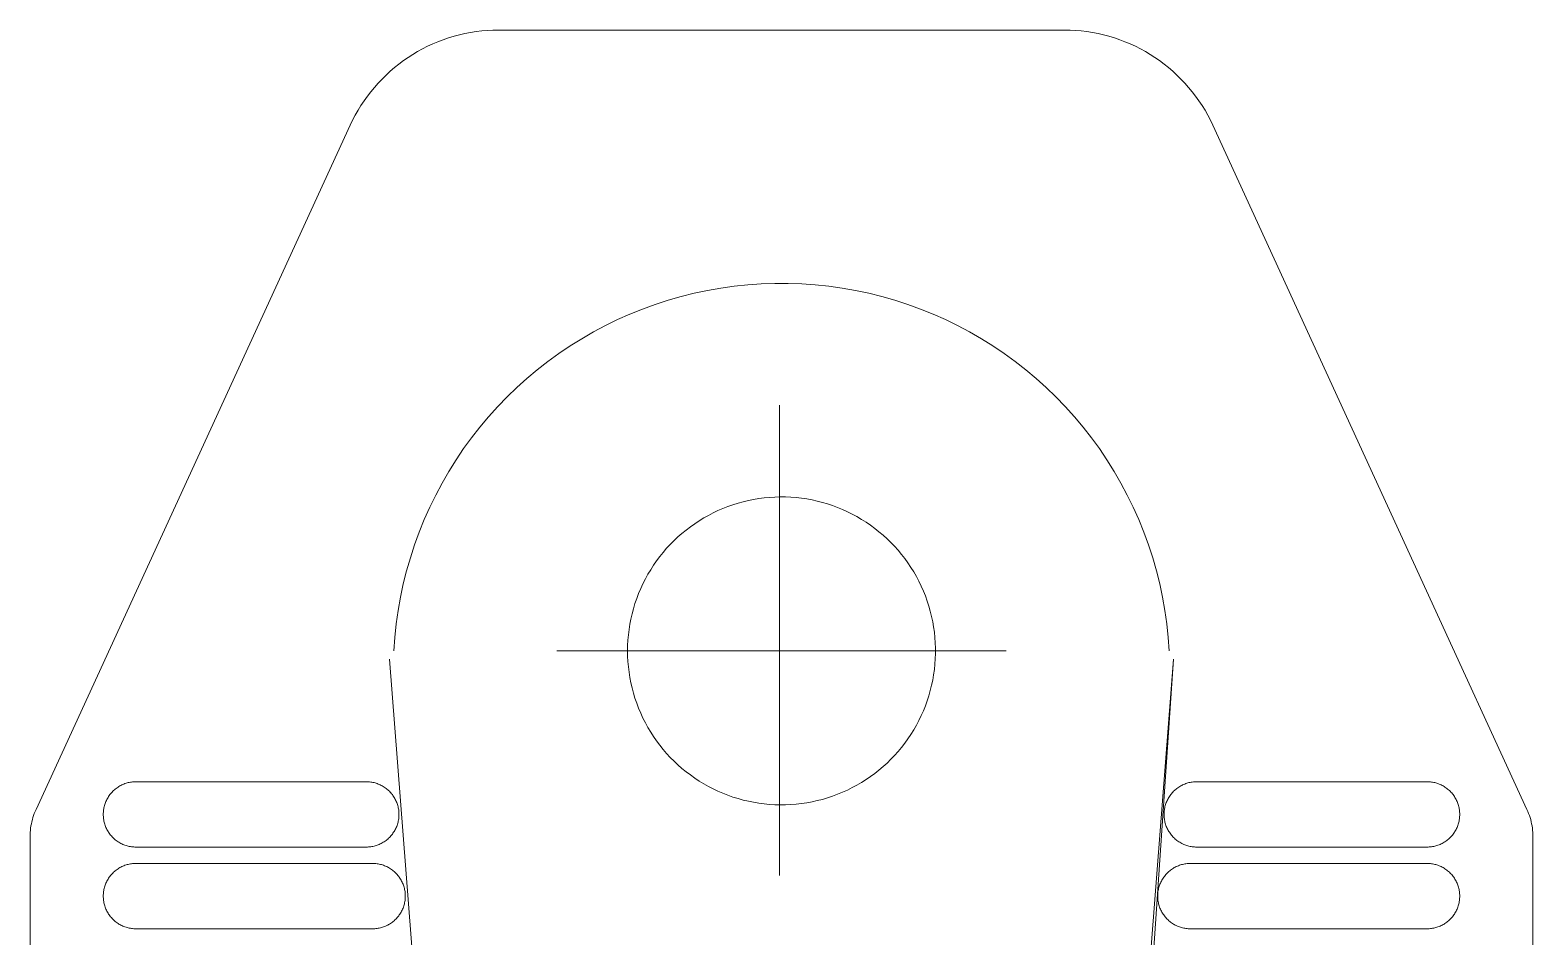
# Model space of a CAD drawing. Header units: metres. Extents: x 0 to 2861, y -1 to 1496.
# Drawn here: x 5.8065 to 6.2665, y 14.135 to 14.4125 of the extents above; entities that cross this region are included whole.
import ezdxf

# ---------------------------------------------------------------- set-up
doc = ezdxf.new("R2010")
doc.units = ezdxf.units.M
doc.layers.add('FURNITURE', color=251, linetype='Continuous')

msp = doc.modelspace()

# ---------------------------------------------------------------- linework, layer by layer
at = {"layer": 'FURNITURE', "lineweight": 13}
for points in [[(5.94987, 14.41254), (5.94814, 14.41251), (5.94642, 14.41242), (5.9447, 14.41227), (5.94298, 14.41206), (5.94128, 14.4118), (5.93958, 14.41147), (5.9379, 14.41108), (5.93623, 14.41064), (5.93457, 14.41014), (5.93294, 14.40958), (5.93132, 14.40897), (5.92973, 14.4083), (5.92816, 14.40758), (5.92662, 14.4068), (5.9251, 14.40597), (5.92361, 14.40509), (5.92216, 14.40416), (5.92074, 14.40318), (5.91935, 14.40214), (5.918, 14.40107), (5.91669, 14.39994), (5.91542, 14.39877), (5.91419, 14.39756), (5.913, 14.39631), (5.91185, 14.39501), (5.91075, 14.39368), (5.9097, 14.39231), (5.9087, 14.39091), (5.90774, 14.38947), (5.90684, 14.38799), (5.90598, 14.38649), (5.90518, 14.38496), (5.90443, 14.3834)], [(5.94987, 14.41254), (6.12305, 14.41254)], [(6.12305, 14.41254), (5.94987, 14.41254)], [(6.16849, 14.3834), (6.16774, 14.38496), (6.16694, 14.38649), (6.16609, 14.38799), (6.16518, 14.38947), (6.16423, 14.39091), (6.16322, 14.39231), (6.16217, 14.39368), (6.16107, 14.39501), (6.15993, 14.39631), (6.15874, 14.39756), (6.15751, 14.39877), (6.15624, 14.39994), (6.15492, 14.40107), (6.15357, 14.40214), (6.15219, 14.40318), (6.15077, 14.40416), (6.14931, 14.40509), (6.14783, 14.40597), (6.14631, 14.4068), (6.14477, 14.40758), (6.1432, 14.4083), (6.1416, 14.40897), (6.13999, 14.40958), (6.13835, 14.41014), (6.1367, 14.41064), (6.13503, 14.41108), (6.13335, 14.41147), (6.13165, 14.4118), (6.12994, 14.41206), (6.12823, 14.41227), (6.12651, 14.41242), (6.12478, 14.41251), (6.12305, 14.41254)], [(5.80829, 14.17401), (5.90443, 14.3834)], [(6.26464, 14.17401), (6.16849, 14.3834)], [(6.15511, 14.22254), (6.15482, 14.22667), (6.15438, 14.2308), (6.1538, 14.2349), (6.15308, 14.23898), (6.15222, 14.24304), (6.15121, 14.24706), (6.15007, 14.25104), (6.14878, 14.25498), (6.14736, 14.25888), (6.14581, 14.26272), (6.14412, 14.2665), (6.1423, 14.27023), (6.14035, 14.27389), (6.13828, 14.27748), (6.13608, 14.28099), (6.13376, 14.28443), (6.13132, 14.28778), (6.12877, 14.29104), (6.1261, 14.29422), (6.12332, 14.2973), (6.12044, 14.30028), (6.11746, 14.30315), (6.11438, 14.30593), (6.1112, 14.30859), (6.10794, 14.31114), (6.10458, 14.31358), (6.10114, 14.31589), (6.09763, 14.31809), (6.09404, 14.32016), (6.09038, 14.3221), (6.08665, 14.32392), (6.08286, 14.32561), (6.07902, 14.32716), (6.07513, 14.32857), (6.07118, 14.32985), (6.0672, 14.331), (6.06318, 14.332), (6.05912, 14.33286), (6.05504, 14.33358), (6.05094, 14.33416), (6.04681, 14.33459), (6.04268, 14.33488), (6.03854, 14.33502), (6.03439, 14.33502), (6.03025, 14.33488), (6.02611, 14.33459), (6.02199, 14.33416), (6.01789, 14.33358), (6.0138, 14.33286), (6.00975, 14.332), (6.00573, 14.331), (6.00174, 14.32985), (5.9978, 14.32857), (5.9939, 14.32716), (5.99006, 14.32561), (5.98627, 14.32392), (5.98255, 14.3221), (5.97889, 14.32016), (5.9753, 14.31809), (5.97178, 14.31589), (5.96834, 14.31358), (5.96499, 14.31114), (5.96172, 14.30859), (5.95855, 14.30593), (5.95546, 14.30315), (5.95248, 14.30028), (5.9496, 14.2973), (5.94683, 14.29422), (5.94416, 14.29104), (5.94161, 14.28778), (5.93917, 14.28443), (5.93685, 14.28099), (5.93465, 14.27748), (5.93258, 14.27389), (5.93063, 14.27023), (5.92881, 14.2665), (5.92712, 14.26272), (5.92556, 14.25888), (5.92414, 14.25498), (5.92286, 14.25104), (5.92171, 14.24706), (5.92071, 14.24304), (5.91984, 14.23898), (5.91912, 14.2349), (5.91854, 14.2308), (5.9181, 14.22667), (5.91781, 14.22254)], [(6.15511, 14.22254), (6.15482, 14.22667), (6.15438, 14.2308), (6.1538, 14.2349), (6.15308, 14.23898), (6.15222, 14.24304), (6.15121, 14.24706), (6.15007, 14.25104), (6.14878, 14.25498), (6.14736, 14.25888), (6.14581, 14.26272), (6.14412, 14.2665), (6.1423, 14.27023), (6.14035, 14.27389), (6.13828, 14.27748), (6.13608, 14.28099), (6.13376, 14.28443), (6.13132, 14.28778), (6.12877, 14.29104), (6.1261, 14.29422), (6.12332, 14.2973), (6.12044, 14.30028), (6.11746, 14.30315), (6.11438, 14.30593), (6.1112, 14.30859), (6.10794, 14.31114), (6.10458, 14.31358), (6.10114, 14.31589), (6.09763, 14.31809), (6.09404, 14.32016), (6.09038, 14.3221), (6.08665, 14.32392), (6.08286, 14.32561), (6.07902, 14.32716), (6.07513, 14.32857), (6.07118, 14.32985), (6.0672, 14.331), (6.06318, 14.332), (6.05912, 14.33286), (6.05504, 14.33358), (6.05094, 14.33416), (6.04681, 14.33459), (6.04268, 14.33488), (6.03854, 14.33502), (6.03439, 14.33502), (6.03025, 14.33488), (6.02611, 14.33459), (6.02199, 14.33416), (6.01789, 14.33358), (6.0138, 14.33286), (6.00975, 14.332), (6.00573, 14.331), (6.00174, 14.32985), (5.9978, 14.32857), (5.9939, 14.32716), (5.99006, 14.32561), (5.98627, 14.32392), (5.98255, 14.3221), (5.97889, 14.32016), (5.9753, 14.31809), (5.97178, 14.31589), (5.96834, 14.31358), (5.96499, 14.31114), (5.96172, 14.30859), (5.95855, 14.30593), (5.95546, 14.30315), (5.95248, 14.30028), (5.9496, 14.2973), (5.94683, 14.29422), (5.94416, 14.29104), (5.94161, 14.28778), (5.93917, 14.28443), (5.93685, 14.28099), (5.93465, 14.27748), (5.93258, 14.27389), (5.93063, 14.27023), (5.92881, 14.2665), (5.92712, 14.26272), (5.92556, 14.25888), (5.92414, 14.25498), (5.92286, 14.25104), (5.92171, 14.24706), (5.92071, 14.24304), (5.91984, 14.23898), (5.91912, 14.2349), (5.91854, 14.2308), (5.9181, 14.22667), (5.91781, 14.22254)], [(6.03582, 14.29772), (6.03582, 14.15378)], [(5.91646, 14.22004), (5.93646, 13.96254)], [(5.9677, 14.22254), (6.10523, 14.22254)], [(6.10523, 14.22254), (5.9677, 14.22254)], [(6.13646, 13.9262), (6.15646, 14.22004)], [(6.15646, 14.22004), (6.13646, 13.96254)], [(5.83887, 14.18249), (5.83853, 14.18249), (5.83819, 14.18247), (5.83785, 14.18244), (5.83751, 14.1824), (5.83717, 14.18235), (5.83684, 14.18228), (5.83651, 14.18221), (5.83618, 14.18212), (5.83585, 14.18203), (5.83552, 14.18192), (5.8352, 14.1818), (5.83489, 14.18167), (5.83458, 14.18152), (5.83427, 14.18137), (5.83397, 14.18121), (5.83368, 14.18104), (5.83339, 14.18086), (5.83311, 14.18066), (5.83283, 14.18046), (5.83256, 14.18025), (5.8323, 14.18003), (5.83205, 14.1798), (5.8318, 14.17956), (5.83157, 14.17932), (5.83134, 14.17907), (5.83112, 14.1788), (5.83091, 14.17854), (5.8307, 14.17826), (5.83051, 14.17798), (5.83033, 14.17769), (5.83016, 14.17739), (5.82999, 14.17709), (5.82984, 14.17679), (5.8297, 14.17648), (5.82957, 14.17616), (5.82945, 14.17584), (5.82934, 14.17552), (5.82924, 14.17519), (5.82916, 14.17486), (5.82908, 14.17453), (5.82902, 14.17419), (5.82897, 14.17386), (5.82893, 14.17352), (5.8289, 14.17318), (5.82888, 14.17284), (5.82887, 14.17249)], [(5.83887, 14.18249), (5.90938, 14.18249)], [(5.91938, 14.17249), (5.91937, 14.17284), (5.91936, 14.17318), (5.91933, 14.17352), (5.91929, 14.17386), (5.91923, 14.17419), (5.91917, 14.17453), (5.91909, 14.17486), (5.91901, 14.17519), (5.91891, 14.17552), (5.9188, 14.17584), (5.91868, 14.17616), (5.91855, 14.17648), (5.91841, 14.17679), (5.91826, 14.17709), (5.9181, 14.17739), (5.91792, 14.17769), (5.91774, 14.17798), (5.91755, 14.17826), (5.91735, 14.17854), (5.91714, 14.1788), (5.91692, 14.17907), (5.91669, 14.17932), (5.91645, 14.17956), (5.9162, 14.1798), (5.91595, 14.18003), (5.91569, 14.18025), (5.91542, 14.18046), (5.91515, 14.18066), (5.91486, 14.18086), (5.91457, 14.18104), (5.91428, 14.18121), (5.91398, 14.18137), (5.91367, 14.18152), (5.91336, 14.18167), (5.91305, 14.1818), (5.91273, 14.18192), (5.9124, 14.18203), (5.91208, 14.18212), (5.91175, 14.18221), (5.91141, 14.18228), (5.91108, 14.18235), (5.91074, 14.1824), (5.9104, 14.18244), (5.91006, 14.18247), (5.90972, 14.18249), (5.90938, 14.18249)], [(6.16355, 14.18249), (6.16321, 14.18249), (6.16286, 14.18247), (6.16252, 14.18244), (6.16219, 14.1824), (6.16185, 14.18235), (6.16151, 14.18228), (6.16118, 14.18221), (6.16085, 14.18212), (6.16052, 14.18203), (6.1602, 14.18192), (6.15988, 14.1818), (6.15956, 14.18167), (6.15925, 14.18152), (6.15895, 14.18137), (6.15865, 14.18121), (6.15835, 14.18104), (6.15806, 14.18086), (6.15778, 14.18066), (6.1575, 14.18046), (6.15724, 14.18025), (6.15697, 14.18003), (6.15672, 14.1798), (6.15648, 14.17956), (6.15624, 14.17932), (6.15601, 14.17907), (6.15579, 14.1788), (6.15558, 14.17854), (6.15538, 14.17826), (6.15518, 14.17798), (6.155, 14.17769), (6.15483, 14.17739), (6.15467, 14.17709), (6.15452, 14.17679), (6.15437, 14.17648), (6.15424, 14.17616), (6.15412, 14.17584), (6.15402, 14.17552), (6.15392, 14.17519), (6.15383, 14.17486), (6.15376, 14.17453), (6.15369, 14.17419), (6.15364, 14.17386), (6.1536, 14.17352), (6.15357, 14.17318), (6.15355, 14.17284), (6.15355, 14.17249)], [(6.16355, 14.18249), (6.16321, 14.18249), (6.16286, 14.18247), (6.16252, 14.18244), (6.16219, 14.1824), (6.16185, 14.18235), (6.16151, 14.18228), (6.16118, 14.18221), (6.16085, 14.18212), (6.16052, 14.18203), (6.1602, 14.18192), (6.15988, 14.1818), (6.15956, 14.18167), (6.15925, 14.18152), (6.15895, 14.18137), (6.15865, 14.18121), (6.15835, 14.18104), (6.15806, 14.18086), (6.15778, 14.18066), (6.1575, 14.18046), (6.15724, 14.18025), (6.15697, 14.18003), (6.15672, 14.1798), (6.15648, 14.17956), (6.15624, 14.17932), (6.15601, 14.17907), (6.15579, 14.1788), (6.15558, 14.17854), (6.15538, 14.17826), (6.15518, 14.17798), (6.155, 14.17769), (6.15483, 14.17739), (6.15467, 14.17709), (6.15452, 14.17679), (6.15437, 14.17648), (6.15424, 14.17616), (6.15412, 14.17584), (6.15402, 14.17552), (6.15392, 14.17519), (6.15383, 14.17486), (6.15376, 14.17453), (6.15369, 14.17419), (6.15364, 14.17386), (6.1536, 14.17352), (6.15357, 14.17318), (6.15355, 14.17284), (6.15355, 14.17249)], [(6.23405, 14.18249), (6.16355, 14.18249)], [(6.23405, 14.18249), (6.16355, 14.18249)], [(6.24405, 14.17249), (6.24405, 14.17284), (6.24403, 14.17318), (6.244, 14.17352), (6.24396, 14.17386), (6.24391, 14.17419), (6.24384, 14.17453), (6.24377, 14.17486), (6.24368, 14.17519), (6.24358, 14.17552), (6.24347, 14.17584), (6.24336, 14.17616), (6.24322, 14.17648), (6.24308, 14.17679), (6.24293, 14.17709), (6.24277, 14.17739), (6.2426, 14.17769), (6.24241, 14.17798), (6.24222, 14.17826), (6.24202, 14.17854), (6.24181, 14.1788), (6.24159, 14.17907), (6.24136, 14.17932), (6.24112, 14.17956), (6.24088, 14.1798), (6.24062, 14.18003), (6.24036, 14.18025), (6.24009, 14.18046), (6.23982, 14.18066), (6.23954, 14.18086), (6.23925, 14.18104), (6.23895, 14.18121), (6.23865, 14.18137), (6.23835, 14.18152), (6.23804, 14.18167), (6.23772, 14.1818), (6.2374, 14.18192), (6.23708, 14.18203), (6.23675, 14.18212), (6.23642, 14.18221), (6.23609, 14.18228), (6.23575, 14.18235), (6.23541, 14.1824), (6.23507, 14.18244), (6.23473, 14.18247), (6.23439, 14.18249), (6.23405, 14.18249)], [(6.24405, 14.17249), (6.24405, 14.17284), (6.24403, 14.17318), (6.244, 14.17352), (6.24396, 14.17386), (6.24391, 14.17419), (6.24384, 14.17453), (6.24377, 14.17486), (6.24368, 14.17519), (6.24358, 14.17552), (6.24347, 14.17584), (6.24336, 14.17616), (6.24322, 14.17648), (6.24308, 14.17679), (6.24293, 14.17709), (6.24277, 14.17739), (6.2426, 14.17769), (6.24241, 14.17798), (6.24222, 14.17826), (6.24202, 14.17854), (6.24181, 14.1788), (6.24159, 14.17907), (6.24136, 14.17932), (6.24112, 14.17956), (6.24088, 14.1798), (6.24062, 14.18003), (6.24036, 14.18025), (6.24009, 14.18046), (6.23982, 14.18066), (6.23954, 14.18086), (6.23925, 14.18104), (6.23895, 14.18121), (6.23865, 14.18137), (6.23835, 14.18152), (6.23804, 14.18167), (6.23772, 14.1818), (6.2374, 14.18192), (6.23708, 14.18203), (6.23675, 14.18212), (6.23642, 14.18221), (6.23609, 14.18228), (6.23575, 14.18235), (6.23541, 14.1824), (6.23507, 14.18244), (6.23473, 14.18247), (6.23439, 14.18249), (6.23405, 14.18249)], [(5.80829, 14.17401), (5.80802, 14.17341), (5.80777, 14.17279), (5.80755, 14.17217), (5.80734, 14.17154), (5.80716, 14.1709), (5.807, 14.17026), (5.80686, 14.16962), (5.80674, 14.16896), (5.80664, 14.16831), (5.80656, 14.16765), (5.80651, 14.16699), (5.80647, 14.16633), (5.80646, 14.16567)], [(6.26646, 14.16567), (6.26645, 14.16633), (6.26642, 14.16699), (6.26636, 14.16765), (6.26629, 14.16831), (6.26619, 14.16896), (6.26607, 14.16962), (6.26593, 14.17026), (6.26577, 14.1709), (6.26558, 14.17154), (6.26538, 14.17217), (6.26515, 14.17279), (6.2649, 14.17341), (6.26464, 14.17401)], [(5.82887, 14.17249), (5.82888, 14.17215), (5.8289, 14.17181), (5.82893, 14.17147), (5.82897, 14.17113), (5.82902, 14.17079), (5.82908, 14.17046), (5.82916, 14.17013), (5.82924, 14.1698), (5.82934, 14.16947), (5.82945, 14.16915), (5.82957, 14.16883), (5.8297, 14.16851), (5.82984, 14.1682), (5.82999, 14.16789), (5.83016, 14.16759), (5.83033, 14.1673), (5.83051, 14.16701), (5.8307, 14.16673), (5.83091, 14.16645), (5.83112, 14.16618), (5.83134, 14.16592), (5.83157, 14.16567), (5.8318, 14.16542), (5.83205, 14.16519), (5.8323, 14.16496), (5.83256, 14.16474), (5.83283, 14.16453), (5.83311, 14.16432), (5.83339, 14.16413), (5.83368, 14.16395), (5.83397, 14.16378), (5.83427, 14.16361), (5.83458, 14.16346), (5.83489, 14.16332), (5.8352, 14.16319), (5.83552, 14.16307), (5.83585, 14.16296), (5.83618, 14.16286), (5.83651, 14.16278), (5.83684, 14.1627), (5.83717, 14.16264), (5.83751, 14.16259), (5.83785, 14.16255), (5.83819, 14.16252), (5.83853, 14.1625), (5.83887, 14.16249)], [(5.90938, 14.16249), (5.90972, 14.1625), (5.91006, 14.16252), (5.9104, 14.16255), (5.91074, 14.16259), (5.91108, 14.16264), (5.91141, 14.1627), (5.91175, 14.16278), (5.91208, 14.16286), (5.9124, 14.16296), (5.91273, 14.16307), (5.91305, 14.16319), (5.91336, 14.16332), (5.91367, 14.16346), (5.91398, 14.16361), (5.91428, 14.16378), (5.91457, 14.16395), (5.91486, 14.16413), (5.91515, 14.16432), (5.91542, 14.16453), (5.91569, 14.16474), (5.91595, 14.16496), (5.9162, 14.16519), (5.91645, 14.16542), (5.91669, 14.16567), (5.91692, 14.16592), (5.91714, 14.16618), (5.91735, 14.16645), (5.91755, 14.16673), (5.91774, 14.16701), (5.91792, 14.1673), (5.9181, 14.16759), (5.91826, 14.16789), (5.91841, 14.1682), (5.91855, 14.16851), (5.91868, 14.16883), (5.9188, 14.16915), (5.91891, 14.16947), (5.91901, 14.1698), (5.91909, 14.17013), (5.91917, 14.17046), (5.91923, 14.17079), (5.91929, 14.17113), (5.91933, 14.17147), (5.91936, 14.17181), (5.91937, 14.17215), (5.91938, 14.17249)], [(6.15355, 14.17249), (6.15355, 14.17215), (6.15357, 14.17181), (6.1536, 14.17147), (6.15364, 14.17113), (6.15369, 14.17079), (6.15376, 14.17046), (6.15383, 14.17013), (6.15392, 14.1698), (6.15402, 14.16947), (6.15412, 14.16915), (6.15424, 14.16883), (6.15437, 14.16851), (6.15452, 14.1682), (6.15467, 14.16789), (6.15483, 14.16759), (6.155, 14.1673), (6.15518, 14.16701), (6.15538, 14.16673), (6.15558, 14.16645), (6.15579, 14.16618), (6.15601, 14.16592), (6.15624, 14.16567), (6.15648, 14.16542), (6.15672, 14.16519), (6.15697, 14.16496), (6.15724, 14.16474), (6.1575, 14.16453), (6.15778, 14.16432), (6.15806, 14.16413), (6.15835, 14.16395), (6.15865, 14.16378), (6.15895, 14.16361), (6.15925, 14.16346), (6.15956, 14.16332), (6.15988, 14.16319), (6.1602, 14.16307), (6.16052, 14.16296), (6.16085, 14.16286), (6.16118, 14.16278), (6.16151, 14.1627), (6.16185, 14.16264), (6.16219, 14.16259), (6.16252, 14.16255), (6.16286, 14.16252), (6.16321, 14.1625), (6.16355, 14.16249)], [(6.15355, 14.17249), (6.15355, 14.17215), (6.15357, 14.17181), (6.1536, 14.17147), (6.15364, 14.17113), (6.15369, 14.17079), (6.15376, 14.17046), (6.15383, 14.17013), (6.15392, 14.1698), (6.15402, 14.16947), (6.15412, 14.16915), (6.15424, 14.16883), (6.15437, 14.16851), (6.15452, 14.1682), (6.15467, 14.16789), (6.15483, 14.16759), (6.155, 14.1673), (6.15518, 14.16701), (6.15538, 14.16673), (6.15558, 14.16645), (6.15579, 14.16618), (6.15601, 14.16592), (6.15624, 14.16567), (6.15648, 14.16542), (6.15672, 14.16519), (6.15697, 14.16496), (6.15724, 14.16474), (6.1575, 14.16453), (6.15778, 14.16432), (6.15806, 14.16413), (6.15835, 14.16395), (6.15865, 14.16378), (6.15895, 14.16361), (6.15925, 14.16346), (6.15956, 14.16332), (6.15988, 14.16319), (6.1602, 14.16307), (6.16052, 14.16296), (6.16085, 14.16286), (6.16118, 14.16278), (6.16151, 14.1627), (6.16185, 14.16264), (6.16219, 14.16259), (6.16252, 14.16255), (6.16286, 14.16252), (6.16321, 14.1625), (6.16355, 14.16249)], [(6.23405, 14.16249), (6.23439, 14.1625), (6.23473, 14.16252), (6.23507, 14.16255), (6.23541, 14.16259), (6.23575, 14.16264), (6.23609, 14.1627), (6.23642, 14.16278), (6.23675, 14.16286), (6.23708, 14.16296), (6.2374, 14.16307), (6.23772, 14.16319), (6.23804, 14.16332), (6.23835, 14.16346), (6.23865, 14.16361), (6.23895, 14.16378), (6.23925, 14.16395), (6.23954, 14.16413), (6.23982, 14.16432), (6.24009, 14.16453), (6.24036, 14.16474), (6.24062, 14.16496), (6.24088, 14.16519), (6.24112, 14.16542), (6.24136, 14.16567), (6.24159, 14.16592), (6.24181, 14.16618), (6.24202, 14.16645), (6.24222, 14.16673), (6.24241, 14.16701), (6.2426, 14.1673), (6.24277, 14.16759), (6.24293, 14.16789), (6.24308, 14.1682), (6.24322, 14.16851), (6.24336, 14.16883), (6.24347, 14.16915), (6.24358, 14.16947), (6.24368, 14.1698), (6.24377, 14.17013), (6.24384, 14.17046), (6.24391, 14.17079), (6.24396, 14.17113), (6.244, 14.17147), (6.24403, 14.17181), (6.24405, 14.17215), (6.24405, 14.17249)], [(6.23405, 14.16249), (6.23439, 14.1625), (6.23473, 14.16252), (6.23507, 14.16255), (6.23541, 14.16259), (6.23575, 14.16264), (6.23609, 14.1627), (6.23642, 14.16278), (6.23675, 14.16286), (6.23708, 14.16296), (6.2374, 14.16307), (6.23772, 14.16319), (6.23804, 14.16332), (6.23835, 14.16346), (6.23865, 14.16361), (6.23895, 14.16378), (6.23925, 14.16395), (6.23954, 14.16413), (6.23982, 14.16432), (6.24009, 14.16453), (6.24036, 14.16474), (6.24062, 14.16496), (6.24088, 14.16519), (6.24112, 14.16542), (6.24136, 14.16567), (6.24159, 14.16592), (6.24181, 14.16618), (6.24202, 14.16645), (6.24222, 14.16673), (6.24241, 14.16701), (6.2426, 14.1673), (6.24277, 14.16759), (6.24293, 14.16789), (6.24308, 14.1682), (6.24322, 14.16851), (6.24336, 14.16883), (6.24347, 14.16915), (6.24358, 14.16947), (6.24368, 14.1698), (6.24377, 14.17013), (6.24384, 14.17046), (6.24391, 14.17079), (6.24396, 14.17113), (6.244, 14.17147), (6.24403, 14.17181), (6.24405, 14.17215), (6.24405, 14.17249)], [(5.80646, 14.16567), (5.80646, 13.9462)], [(6.26646, 14.16567), (6.26646, 13.9462)], [(5.83887, 14.16249), (5.90938, 14.16249)], [(6.23405, 14.16249), (6.16355, 14.16249)], [(6.23405, 14.16249), (6.16355, 14.16249)], [(5.83887, 14.15749), (5.83853, 14.15749), (5.83819, 14.15747), (5.83785, 14.15744), (5.83751, 14.1574), (5.83717, 14.15735), (5.83684, 14.15728), (5.83651, 14.15721), (5.83618, 14.15712), (5.83585, 14.15703), (5.83552, 14.15692), (5.8352, 14.1568), (5.83489, 14.15667), (5.83458, 14.15652), (5.83427, 14.15637), (5.83397, 14.15621), (5.83368, 14.15604), (5.83339, 14.15586), (5.83311, 14.15566), (5.83283, 14.15546), (5.83256, 14.15525), (5.8323, 14.15503), (5.83205, 14.1548), (5.8318, 14.15456), (5.83157, 14.15432), (5.83134, 14.15407), (5.83112, 14.1538), (5.83091, 14.15354), (5.8307, 14.15326), (5.83051, 14.15298), (5.83033, 14.15269), (5.83016, 14.15239), (5.82999, 14.15209), (5.82984, 14.15179), (5.8297, 14.15148), (5.82957, 14.15116), (5.82945, 14.15084), (5.82934, 14.15052), (5.82924, 14.15019), (5.82916, 14.14986), (5.82908, 14.14953), (5.82902, 14.14919), (5.82897, 14.14886), (5.82893, 14.14852), (5.8289, 14.14818), (5.82888, 14.14784), (5.82887, 14.14749)], [(5.83887, 14.15749), (5.91132, 14.15749)], [(5.92132, 14.14749), (5.92132, 14.14784), (5.9213, 14.14818), (5.92127, 14.14852), (5.92123, 14.14886), (5.92118, 14.14919), (5.92111, 14.14953), (5.92104, 14.14986), (5.92095, 14.15019), (5.92085, 14.15052), (5.92074, 14.15084), (5.92062, 14.15116), (5.92049, 14.15148), (5.92035, 14.15179), (5.9202, 14.15209), (5.92004, 14.15239), (5.91987, 14.15269), (5.91968, 14.15298), (5.91949, 14.15326), (5.91929, 14.15354), (5.91908, 14.1538), (5.91886, 14.15407), (5.91863, 14.15432), (5.91839, 14.15456), (5.91815, 14.1548), (5.91789, 14.15503), (5.91763, 14.15525), (5.91736, 14.15546), (5.91709, 14.15566), (5.91681, 14.15586), (5.91652, 14.15604), (5.91622, 14.15621), (5.91592, 14.15637), (5.91562, 14.15652), (5.9153, 14.15667), (5.91499, 14.1568), (5.91467, 14.15692), (5.91435, 14.15703), (5.91402, 14.15712), (5.91369, 14.15721), (5.91336, 14.15728), (5.91302, 14.15735), (5.91268, 14.1574), (5.91234, 14.15744), (5.912, 14.15747), (5.91166, 14.15749), (5.91132, 14.15749)], [(6.1616, 14.15749), (6.16126, 14.15749), (6.16092, 14.15747), (6.16058, 14.15744), (6.16024, 14.1574), (6.15991, 14.15735), (6.15957, 14.15728), (6.15924, 14.15721), (6.15891, 14.15712), (6.15858, 14.15703), (6.15826, 14.15692), (6.15794, 14.1568), (6.15762, 14.15667), (6.15731, 14.15652), (6.157, 14.15637), (6.1567, 14.15621), (6.15641, 14.15604), (6.15612, 14.15586), (6.15584, 14.15566), (6.15556, 14.15546), (6.15529, 14.15525), (6.15503, 14.15503), (6.15478, 14.1548), (6.15453, 14.15456), (6.1543, 14.15432), (6.15407, 14.15407), (6.15385, 14.1538), (6.15364, 14.15354), (6.15344, 14.15326), (6.15324, 14.15298), (6.15306, 14.15269), (6.15289, 14.15239), (6.15273, 14.15209), (6.15257, 14.15179), (6.15243, 14.15148), (6.1523, 14.15116), (6.15218, 14.15084), (6.15207, 14.15052), (6.15198, 14.15019), (6.15189, 14.14986), (6.15181, 14.14953), (6.15175, 14.14919), (6.1517, 14.14886), (6.15166, 14.14852), (6.15163, 14.14818), (6.15161, 14.14784), (6.1516, 14.14749)], [(6.1616, 14.15749), (6.16126, 14.15749), (6.16092, 14.15747), (6.16058, 14.15744), (6.16024, 14.1574), (6.15991, 14.15735), (6.15957, 14.15728), (6.15924, 14.15721), (6.15891, 14.15712), (6.15858, 14.15703), (6.15826, 14.15692), (6.15794, 14.1568), (6.15762, 14.15667), (6.15731, 14.15652), (6.157, 14.15637), (6.1567, 14.15621), (6.15641, 14.15604), (6.15612, 14.15586), (6.15584, 14.15566), (6.15556, 14.15546), (6.15529, 14.15525), (6.15503, 14.15503), (6.15478, 14.1548), (6.15453, 14.15456), (6.1543, 14.15432), (6.15407, 14.15407), (6.15385, 14.1538), (6.15364, 14.15354), (6.15344, 14.15326), (6.15324, 14.15298), (6.15306, 14.15269), (6.15289, 14.15239), (6.15273, 14.15209), (6.15257, 14.15179), (6.15243, 14.15148), (6.1523, 14.15116), (6.15218, 14.15084), (6.15207, 14.15052), (6.15198, 14.15019), (6.15189, 14.14986), (6.15181, 14.14953), (6.15175, 14.14919), (6.1517, 14.14886), (6.15166, 14.14852), (6.15163, 14.14818), (6.15161, 14.14784), (6.1516, 14.14749)], [(6.23405, 14.15749), (6.1616, 14.15749)], [(6.23405, 14.15749), (6.1616, 14.15749)], [(6.24405, 14.14749), (6.24405, 14.14784), (6.24403, 14.14818), (6.244, 14.14852), (6.24396, 14.14886), (6.24391, 14.14919), (6.24384, 14.14953), (6.24377, 14.14986), (6.24368, 14.15019), (6.24358, 14.15052), (6.24347, 14.15084), (6.24336, 14.15116), (6.24322, 14.15148), (6.24308, 14.15179), (6.24293, 14.15209), (6.24277, 14.15239), (6.2426, 14.15269), (6.24241, 14.15298), (6.24222, 14.15326), (6.24202, 14.15354), (6.24181, 14.1538), (6.24159, 14.15407), (6.24136, 14.15432), (6.24112, 14.15456), (6.24088, 14.1548), (6.24062, 14.15503), (6.24036, 14.15525), (6.24009, 14.15546), (6.23982, 14.15566), (6.23954, 14.15586), (6.23925, 14.15604), (6.23895, 14.15621), (6.23865, 14.15637), (6.23835, 14.15652), (6.23804, 14.15667), (6.23772, 14.1568), (6.2374, 14.15692), (6.23708, 14.15703), (6.23675, 14.15712), (6.23642, 14.15721), (6.23609, 14.15728), (6.23575, 14.15735), (6.23541, 14.1574), (6.23507, 14.15744), (6.23473, 14.15747), (6.23439, 14.15749), (6.23405, 14.15749)], [(6.24405, 14.14749), (6.24405, 14.14784), (6.24403, 14.14818), (6.244, 14.14852), (6.24396, 14.14886), (6.24391, 14.14919), (6.24384, 14.14953), (6.24377, 14.14986), (6.24368, 14.15019), (6.24358, 14.15052), (6.24347, 14.15084), (6.24336, 14.15116), (6.24322, 14.15148), (6.24308, 14.15179), (6.24293, 14.15209), (6.24277, 14.15239), (6.2426, 14.15269), (6.24241, 14.15298), (6.24222, 14.15326), (6.24202, 14.15354), (6.24181, 14.1538), (6.24159, 14.15407), (6.24136, 14.15432), (6.24112, 14.15456), (6.24088, 14.1548), (6.24062, 14.15503), (6.24036, 14.15525), (6.24009, 14.15546), (6.23982, 14.15566), (6.23954, 14.15586), (6.23925, 14.15604), (6.23895, 14.15621), (6.23865, 14.15637), (6.23835, 14.15652), (6.23804, 14.15667), (6.23772, 14.1568), (6.2374, 14.15692), (6.23708, 14.15703), (6.23675, 14.15712), (6.23642, 14.15721), (6.23609, 14.15728), (6.23575, 14.15735), (6.23541, 14.1574), (6.23507, 14.15744), (6.23473, 14.15747), (6.23439, 14.15749), (6.23405, 14.15749)], [(5.82887, 14.14749), (5.82888, 14.14715), (5.8289, 14.14681), (5.82893, 14.14647), (5.82897, 14.14613), (5.82902, 14.14579), (5.82908, 14.14546), (5.82916, 14.14513), (5.82924, 14.1448), (5.82934, 14.14447), (5.82945, 14.14415), (5.82957, 14.14383), (5.8297, 14.14351), (5.82984, 14.1432), (5.82999, 14.14289), (5.83016, 14.14259), (5.83033, 14.1423), (5.83051, 14.14201), (5.8307, 14.14173), (5.83091, 14.14145), (5.83112, 14.14118), (5.83134, 14.14092), (5.83157, 14.14067), (5.8318, 14.14042), (5.83205, 14.14019), (5.8323, 14.13996), (5.83256, 14.13974), (5.83283, 14.13953), (5.83311, 14.13932), (5.83339, 14.13913), (5.83368, 14.13895), (5.83397, 14.13878), (5.83427, 14.13861), (5.83458, 14.13846), (5.83489, 14.13832), (5.8352, 14.13819), (5.83552, 14.13807), (5.83585, 14.13796), (5.83618, 14.13786), (5.83651, 14.13778), (5.83684, 14.1377), (5.83717, 14.13764), (5.83751, 14.13759), (5.83785, 14.13755), (5.83819, 14.13752), (5.83853, 14.1375), (5.83887, 14.13749)], [(5.91132, 14.13749), (5.91166, 14.1375), (5.912, 14.13752), (5.91234, 14.13755), (5.91268, 14.13759), (5.91302, 14.13764), (5.91336, 14.1377), (5.91369, 14.13778), (5.91402, 14.13786), (5.91435, 14.13796), (5.91467, 14.13807), (5.91499, 14.13819), (5.9153, 14.13832), (5.91562, 14.13846), (5.91592, 14.13861), (5.91622, 14.13878), (5.91652, 14.13895), (5.91681, 14.13913), (5.91709, 14.13932), (5.91736, 14.13953), (5.91763, 14.13974), (5.91789, 14.13996), (5.91815, 14.14019), (5.91839, 14.14042), (5.91863, 14.14067), (5.91886, 14.14092), (5.91908, 14.14118), (5.91929, 14.14145), (5.91949, 14.14173), (5.91968, 14.14201), (5.91987, 14.1423), (5.92004, 14.14259), (5.9202, 14.14289), (5.92035, 14.1432), (5.92049, 14.14351), (5.92062, 14.14383), (5.92074, 14.14415), (5.92085, 14.14447), (5.92095, 14.1448), (5.92104, 14.14513), (5.92111, 14.14546), (5.92118, 14.14579), (5.92123, 14.14613), (5.92127, 14.14647), (5.9213, 14.14681), (5.92132, 14.14715), (5.92132, 14.14749)], [(6.1516, 14.14749), (6.15161, 14.14715), (6.15163, 14.14681), (6.15166, 14.14647), (6.1517, 14.14613), (6.15175, 14.14579), (6.15181, 14.14546), (6.15189, 14.14513), (6.15198, 14.1448), (6.15207, 14.14447), (6.15218, 14.14415), (6.1523, 14.14383), (6.15243, 14.14351), (6.15257, 14.1432), (6.15273, 14.14289), (6.15289, 14.14259), (6.15306, 14.1423), (6.15324, 14.14201), (6.15344, 14.14173), (6.15364, 14.14145), (6.15385, 14.14118), (6.15407, 14.14092), (6.1543, 14.14067), (6.15453, 14.14042), (6.15478, 14.14019), (6.15503, 14.13996), (6.15529, 14.13974), (6.15556, 14.13953), (6.15584, 14.13932), (6.15612, 14.13913), (6.15641, 14.13895), (6.1567, 14.13878), (6.157, 14.13861), (6.15731, 14.13846), (6.15762, 14.13832), (6.15794, 14.13819), (6.15826, 14.13807), (6.15858, 14.13796), (6.15891, 14.13786), (6.15924, 14.13778), (6.15957, 14.1377), (6.15991, 14.13764), (6.16024, 14.13759), (6.16058, 14.13755), (6.16092, 14.13752), (6.16126, 14.1375), (6.1616, 14.13749)], [(6.1516, 14.14749), (6.15161, 14.14715), (6.15163, 14.14681), (6.15166, 14.14647), (6.1517, 14.14613), (6.15175, 14.14579), (6.15181, 14.14546), (6.15189, 14.14513), (6.15198, 14.1448), (6.15207, 14.14447), (6.15218, 14.14415), (6.1523, 14.14383), (6.15243, 14.14351), (6.15257, 14.1432), (6.15273, 14.14289), (6.15289, 14.14259), (6.15306, 14.1423), (6.15324, 14.14201), (6.15344, 14.14173), (6.15364, 14.14145), (6.15385, 14.14118), (6.15407, 14.14092), (6.1543, 14.14067), (6.15453, 14.14042), (6.15478, 14.14019), (6.15503, 14.13996), (6.15529, 14.13974), (6.15556, 14.13953), (6.15584, 14.13932), (6.15612, 14.13913), (6.15641, 14.13895), (6.1567, 14.13878), (6.157, 14.13861), (6.15731, 14.13846), (6.15762, 14.13832), (6.15794, 14.13819), (6.15826, 14.13807), (6.15858, 14.13796), (6.15891, 14.13786), (6.15924, 14.13778), (6.15957, 14.1377), (6.15991, 14.13764), (6.16024, 14.13759), (6.16058, 14.13755), (6.16092, 14.13752), (6.16126, 14.1375), (6.1616, 14.13749)], [(6.23405, 14.13749), (6.23439, 14.1375), (6.23473, 14.13752), (6.23507, 14.13755), (6.23541, 14.13759), (6.23575, 14.13764), (6.23609, 14.1377), (6.23642, 14.13778), (6.23675, 14.13786), (6.23708, 14.13796), (6.2374, 14.13807), (6.23772, 14.13819), (6.23804, 14.13832), (6.23835, 14.13846), (6.23865, 14.13861), (6.23895, 14.13878), (6.23925, 14.13895), (6.23954, 14.13913), (6.23982, 14.13932), (6.24009, 14.13953), (6.24036, 14.13974), (6.24062, 14.13996), (6.24088, 14.14019), (6.24112, 14.14042), (6.24136, 14.14067), (6.24159, 14.14092), (6.24181, 14.14118), (6.24202, 14.14145), (6.24222, 14.14173), (6.24241, 14.14201), (6.2426, 14.1423), (6.24277, 14.14259), (6.24293, 14.14289), (6.24308, 14.1432), (6.24322, 14.14351), (6.24336, 14.14383), (6.24347, 14.14415), (6.24358, 14.14447), (6.24368, 14.1448), (6.24377, 14.14513), (6.24384, 14.14546), (6.24391, 14.14579), (6.24396, 14.14613), (6.244, 14.14647), (6.24403, 14.14681), (6.24405, 14.14715), (6.24405, 14.14749)], [(6.23405, 14.13749), (6.23439, 14.1375), (6.23473, 14.13752), (6.23507, 14.13755), (6.23541, 14.13759), (6.23575, 14.13764), (6.23609, 14.1377), (6.23642, 14.13778), (6.23675, 14.13786), (6.23708, 14.13796), (6.2374, 14.13807), (6.23772, 14.13819), (6.23804, 14.13832), (6.23835, 14.13846), (6.23865, 14.13861), (6.23895, 14.13878), (6.23925, 14.13895), (6.23954, 14.13913), (6.23982, 14.13932), (6.24009, 14.13953), (6.24036, 14.13974), (6.24062, 14.13996), (6.24088, 14.14019), (6.24112, 14.14042), (6.24136, 14.14067), (6.24159, 14.14092), (6.24181, 14.14118), (6.24202, 14.14145), (6.24222, 14.14173), (6.24241, 14.14201), (6.2426, 14.1423), (6.24277, 14.14259), (6.24293, 14.14289), (6.24308, 14.1432), (6.24322, 14.14351), (6.24336, 14.14383), (6.24347, 14.14415), (6.24358, 14.14447), (6.24368, 14.1448), (6.24377, 14.14513), (6.24384, 14.14546), (6.24391, 14.14579), (6.24396, 14.14613), (6.244, 14.14647), (6.24403, 14.14681), (6.24405, 14.14715), (6.24405, 14.14749)], [(5.83887, 14.13749), (5.91132, 14.13749)], [(6.23405, 14.13749), (6.1616, 14.13749)], [(6.23405, 14.13749), (6.1616, 14.13749)]]:
    msp.add_lwpolyline(points, dxfattribs=at)
msp.add_lwpolyline([(5.98933, 14.22254), (5.98936, 14.2209), (5.98945, 14.21927), (5.98959, 14.21764), (5.98979, 14.21602), (5.99004, 14.2144), (5.99035, 14.21279), (5.99072, 14.2112), (5.99114, 14.20962), (5.99161, 14.20805), (5.99214, 14.20651), (5.99273, 14.20498), (5.99336, 14.20347), (5.99405, 14.20199), (5.99479, 14.20053), (5.99558, 14.19909), (5.99642, 14.19769), (5.9973, 14.19631), (5.99824, 14.19497), (5.99922, 14.19366), (6.00024, 14.19238), (6.00131, 14.19115), (6.00242, 14.18994), (6.00357, 14.18878), (6.00476, 14.18766), (6.00599, 14.18658), (6.00726, 14.18555), (6.00856, 14.18456), (6.0099, 14.18361), (6.01126, 14.18271), (6.01266, 14.18186), (6.01409, 14.18106), (6.01554, 14.18031), (6.01702, 14.17961), (6.01852, 14.17896), (6.02004, 14.17836), (6.02159, 14.17782), (6.02315, 14.17733), (6.02473, 14.17689), (6.02632, 14.17651), (6.02792, 14.17619), (6.02953, 14.17592), (6.03116, 14.17571), (6.03279, 14.17555), (6.03442, 14.17545), (6.03605, 14.17541), (6.03769, 14.17543), (6.03932, 14.1755), (6.04096, 14.17562), (6.04258, 14.17581), (6.0442, 14.17605), (6.04581, 14.17634), (6.04741, 14.1767), (6.04899, 14.1771), (6.05056, 14.17757), (6.05211, 14.17808), (6.05365, 14.17865), (6.05516, 14.17928), (6.05665, 14.17995), (6.05811, 14.18068), (6.05955, 14.18145), (6.06097, 14.18228), (6.06235, 14.18315), (6.0637, 14.18408), (6.06502, 14.18505), (6.0663, 14.18606), (6.06755, 14.18712), (6.06876, 14.18822), (6.06993, 14.18936), (6.07107, 14.19054), (6.07216, 14.19176), (6.0732, 14.19302), (6.0742, 14.19431), (6.07516, 14.19564), (6.07607, 14.197), (6.07693, 14.19839), (6.07775, 14.19981), (6.07851, 14.20125), (6.07923, 14.20272), (6.07989, 14.20422), (6.0805, 14.20574), (6.08105, 14.20728), (6.08156, 14.20883), (6.08201, 14.21041), (6.0824, 14.212), (6.08274, 14.2136), (6.08302, 14.21521), (6.08325, 14.21683), (6.08342, 14.21846), (6.08353, 14.22009), (6.08359, 14.22172), (6.08359, 14.22336), (6.08353, 14.22499), (6.08342, 14.22663), (6.08325, 14.22825), (6.08302, 14.22987), (6.08274, 14.23148), (6.0824, 14.23308), (6.08201, 14.23467), (6.08156, 14.23625), (6.08105, 14.2378), (6.0805, 14.23934), (6.07989, 14.24086), (6.07923, 14.24236), (6.07851, 14.24383), (6.07775, 14.24527), (6.07693, 14.24669), (6.07607, 14.24808), (6.07516, 14.24944), (6.0742, 14.25077), (6.0732, 14.25206), (6.07216, 14.25332), (6.07107, 14.25454), (6.06993, 14.25572), (6.06876, 14.25686), (6.06755, 14.25796), (6.0663, 14.25902), (6.06502, 14.26004), (6.0637, 14.261), (6.06235, 14.26193), (6.06097, 14.2628), (6.05955, 14.26363), (6.05811, 14.2644), (6.05665, 14.26513), (6.05516, 14.2658), (6.05365, 14.26643), (6.05211, 14.267), (6.05056, 14.26751), (6.04899, 14.26798), (6.04741, 14.26838), (6.04581, 14.26874), (6.0442, 14.26903), (6.04258, 14.26927), (6.04096, 14.26946), (6.03932, 14.26958), (6.03769, 14.26966), (6.03605, 14.26967), (6.03442, 14.26963), (6.03279, 14.26953), (6.03116, 14.26937), (6.02953, 14.26916), (6.02792, 14.26889), (6.02632, 14.26857), (6.02473, 14.26819), (6.02315, 14.26775), (6.02159, 14.26726), (6.02004, 14.26672), (6.01852, 14.26612), (6.01702, 14.26547), (6.01554, 14.26477), (6.01409, 14.26402), (6.01266, 14.26322), (6.01126, 14.26237), (6.0099, 14.26147), (6.00856, 14.26053), (6.00726, 14.25953), (6.00599, 14.2585), (6.00476, 14.25742), (6.00357, 14.2563), (6.00242, 14.25514), (6.00131, 14.25393), (6.00024, 14.2527), (5.99922, 14.25142), (5.99824, 14.25011), (5.9973, 14.24877), (5.99642, 14.24739), (5.99558, 14.24599), (5.99479, 14.24455), (5.99405, 14.24309), (5.99336, 14.24161), (5.99273, 14.2401), (5.99214, 14.23857), (5.99161, 14.23703), (5.99114, 14.23546), (5.99072, 14.23388), (5.99035, 14.23229), (5.99004, 14.23068), (5.98979, 14.22906), (5.98959, 14.22744), (5.98945, 14.22581), (5.98936, 14.22418)], close=True, dxfattribs=at)
msp.add_lwpolyline([(5.98933, 14.22254), (5.98936, 14.2209), (5.98945, 14.21927), (5.98959, 14.21764), (5.98979, 14.21602), (5.99004, 14.2144), (5.99035, 14.21279), (5.99072, 14.2112), (5.99114, 14.20962), (5.99161, 14.20805), (5.99214, 14.20651), (5.99273, 14.20498), (5.99336, 14.20347), (5.99405, 14.20199), (5.99479, 14.20053), (5.99558, 14.19909), (5.99642, 14.19769), (5.9973, 14.19631), (5.99824, 14.19497), (5.99922, 14.19366), (6.00024, 14.19238), (6.00131, 14.19115), (6.00242, 14.18994), (6.00357, 14.18878), (6.00476, 14.18766), (6.00599, 14.18658), (6.00726, 14.18555), (6.00856, 14.18456), (6.0099, 14.18361), (6.01126, 14.18271), (6.01266, 14.18186), (6.01409, 14.18106), (6.01554, 14.18031), (6.01702, 14.17961), (6.01852, 14.17896), (6.02004, 14.17836), (6.02159, 14.17782), (6.02315, 14.17733), (6.02473, 14.17689), (6.02632, 14.17651), (6.02792, 14.17619), (6.02953, 14.17592), (6.03116, 14.17571), (6.03279, 14.17555), (6.03442, 14.17545), (6.03605, 14.17541), (6.03769, 14.17543), (6.03932, 14.1755), (6.04096, 14.17562), (6.04258, 14.17581), (6.0442, 14.17605), (6.04581, 14.17634), (6.04741, 14.1767), (6.04899, 14.1771), (6.05056, 14.17757), (6.05211, 14.17808), (6.05365, 14.17865), (6.05516, 14.17928), (6.05665, 14.17995), (6.05811, 14.18068), (6.05955, 14.18145), (6.06097, 14.18228), (6.06235, 14.18315), (6.0637, 14.18408), (6.06502, 14.18505), (6.0663, 14.18606), (6.06755, 14.18712), (6.06876, 14.18822), (6.06993, 14.18936), (6.07107, 14.19054), (6.07216, 14.19176), (6.0732, 14.19302), (6.0742, 14.19431), (6.07516, 14.19564), (6.07607, 14.197), (6.07693, 14.19839), (6.07775, 14.19981), (6.07851, 14.20125), (6.07923, 14.20272), (6.07989, 14.20422), (6.0805, 14.20574), (6.08105, 14.20728), (6.08156, 14.20883), (6.08201, 14.21041), (6.0824, 14.212), (6.08274, 14.2136), (6.08302, 14.21521), (6.08325, 14.21683), (6.08342, 14.21846), (6.08353, 14.22009), (6.08359, 14.22172), (6.08359, 14.22336), (6.08353, 14.22499), (6.08342, 14.22663), (6.08325, 14.22825), (6.08302, 14.22987), (6.08274, 14.23148), (6.0824, 14.23308), (6.08201, 14.23467), (6.08156, 14.23625), (6.08105, 14.2378), (6.0805, 14.23934), (6.07989, 14.24086), (6.07923, 14.24236), (6.07851, 14.24383), (6.07775, 14.24527), (6.07693, 14.24669), (6.07607, 14.24808), (6.07516, 14.24944), (6.0742, 14.25077), (6.0732, 14.25206), (6.07216, 14.25332), (6.07107, 14.25454), (6.06993, 14.25572), (6.06876, 14.25686), (6.06755, 14.25796), (6.0663, 14.25902), (6.06502, 14.26004), (6.0637, 14.261), (6.06235, 14.26193), (6.06097, 14.2628), (6.05955, 14.26363), (6.05811, 14.2644), (6.05665, 14.26513), (6.05516, 14.2658), (6.05365, 14.26643), (6.05211, 14.267), (6.05056, 14.26751), (6.04899, 14.26798), (6.04741, 14.26838), (6.04581, 14.26874), (6.0442, 14.26903), (6.04258, 14.26927), (6.04096, 14.26946), (6.03932, 14.26958), (6.03769, 14.26966), (6.03605, 14.26967), (6.03442, 14.26963), (6.03279, 14.26953), (6.03116, 14.26937), (6.02953, 14.26916), (6.02792, 14.26889), (6.02632, 14.26857), (6.02473, 14.26819), (6.02315, 14.26775), (6.02159, 14.26726), (6.02004, 14.26672), (6.01852, 14.26612), (6.01702, 14.26547), (6.01554, 14.26477), (6.01409, 14.26402), (6.01266, 14.26322), (6.01126, 14.26237), (6.0099, 14.26147), (6.00856, 14.26053), (6.00726, 14.25953), (6.00599, 14.2585), (6.00476, 14.25742), (6.00357, 14.2563), (6.00242, 14.25514), (6.00131, 14.25393), (6.00024, 14.2527), (5.99922, 14.25142), (5.99824, 14.25011), (5.9973, 14.24877), (5.99642, 14.24739), (5.99558, 14.24599), (5.99479, 14.24455), (5.99405, 14.24309), (5.99336, 14.24161), (5.99273, 14.2401), (5.99214, 14.23857), (5.99161, 14.23703), (5.99114, 14.23546), (5.99072, 14.23388), (5.99035, 14.23229), (5.99004, 14.23068), (5.98979, 14.22906), (5.98959, 14.22744), (5.98945, 14.22581), (5.98936, 14.22418)], close=True, dxfattribs=at)

doc.saveas('drawing.dxf')
